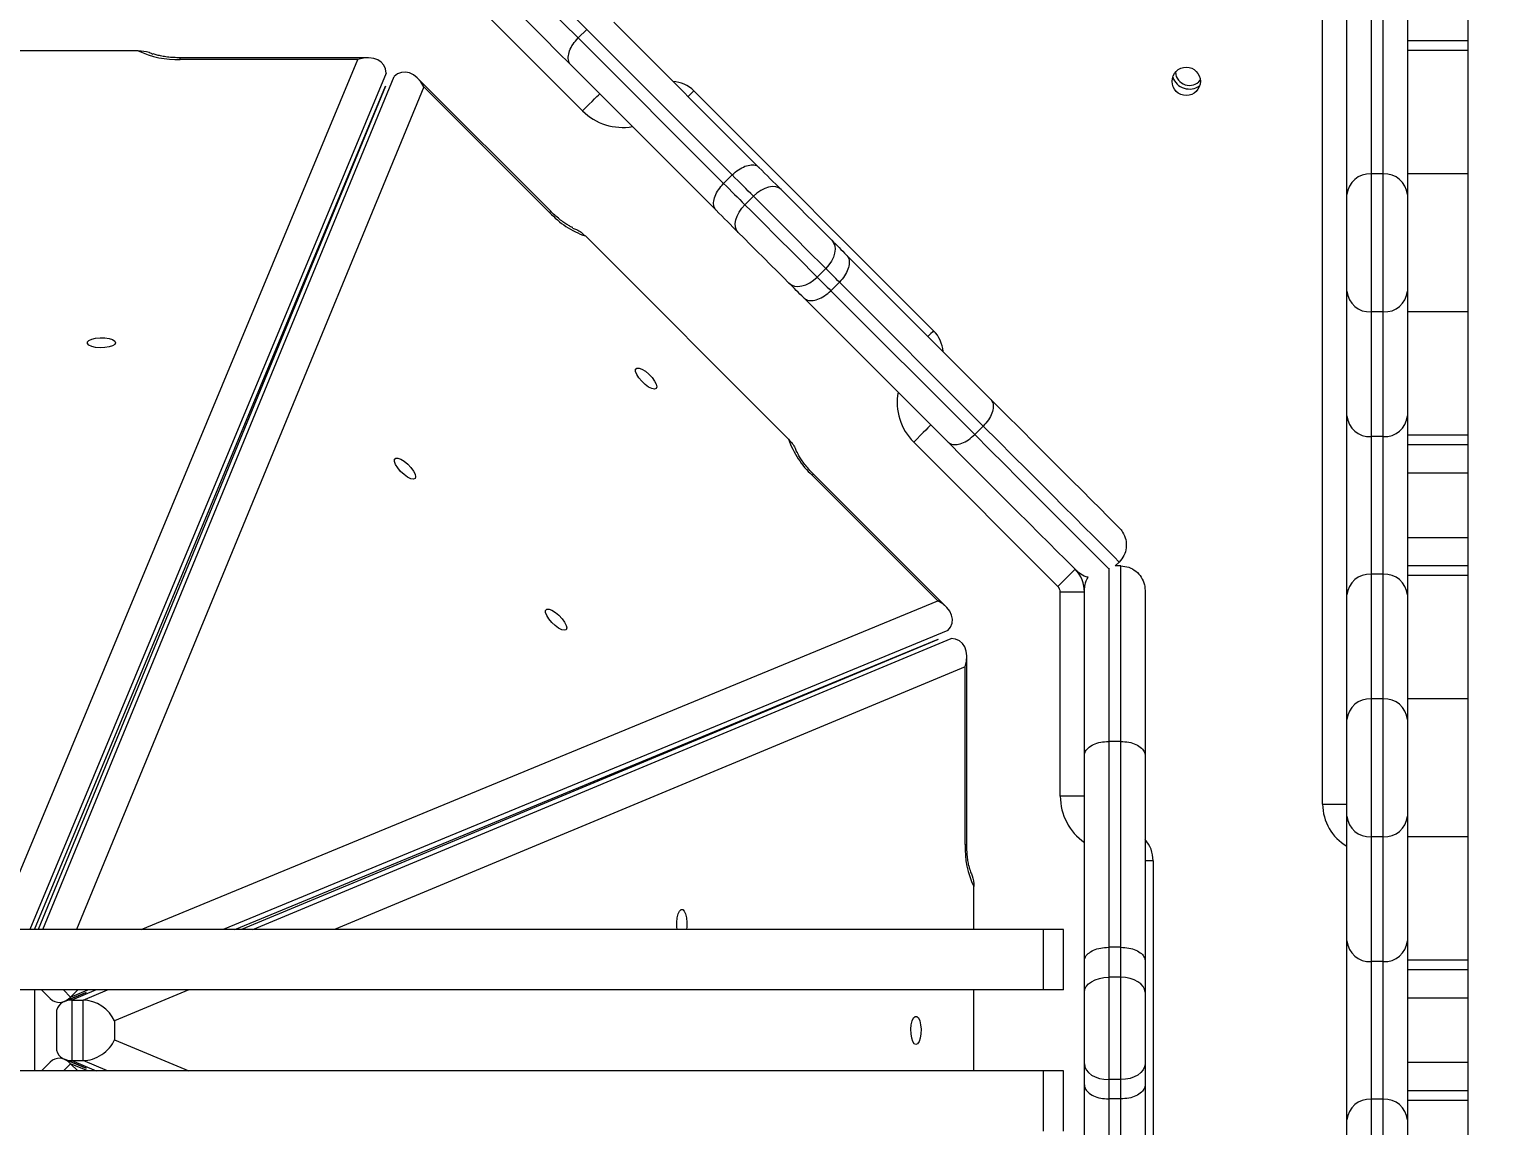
# Model space of a CAD drawing. Header units: millimetres. Extents: x -8760 to 8364, y -7998 to 7451.
# Drawn here: x 3913 to 4276.7, y -2432.1 to -2160.7 of the extents above; entities that cross this region are included whole.
import ezdxf

# ---------------------------------------------------------------- set-up
doc = ezdxf.new("R2010")
doc.units = ezdxf.units.MM
for name, color, linetype in [('DIKOM_ОБЪЕКТ', 7, 'Continuous'), ('DIKOM_РАЗМЕР_ЗОНА', 7, 'Continuous'), ('DIKOM_РАЗМЕР_ОБЪЕКТА', 7, 'Continuous')]:
    doc.layers.add(name, color=color, linetype=linetype)
doc.styles.add('style1', font='arial.ttf', dxfattribs={"width": 0.8})
doc.dimstyles.new('1-50', dxfattribs={"dimtxt": 300, "dimasz": 200, "dimexe": 100, "dimexo": 0, "dimgap": 100, "dimtad": 1, "dimtxsty": 'style1', "dimcen": 200, "dimclrd": 7, "dimclre": 7, "dimclrt": 7, "dimadec": 1, "dimazin": 2, "dimtfac": 1, "dimtmove": 0, "dimatfit": 2, "dimfxl": 0, "dimlwd": 25, "dimlwe": 18, "dimarcsym": 0})

# ---------------------------------------------------------------- blocks, each defined once
blk = doc.blocks.new('*D21')
at = {"layer": 'Defpoints', "color": 0, "transparency": 16777216}
for p in [(-7755.65, -10.55), (8364.4, -2410.44), (8364.4, -7897.56)]:
    blk.add_point(p, dxfattribs=at)
at = {"layer": 'DIKOM_РАЗМЕР_ЗОНА', "color": 7, "lineweight": 18, "transparency": 16777216}
for p, q in [((-7755.65, -10.55), (-7755.65, -7997.56)), ((8364.4, -2410.44), (8364.4, -7997.56))]:
    blk.add_line(p, q, dxfattribs=at)
at = {"layer": 'DIKOM_РАЗМЕР_ЗОНА', "color": 7, "lineweight": 25, "transparency": 16777216}
blk.add_line((-7555.65, -7897.56), (8164.4, -7897.56), dxfattribs=at)
at = {"layer": 'DIKOM_РАЗМЕР_ЗОНА', "color": 7, "transparency": 16777216}
for points in [[(-7555.65, -7864.23), (-7555.65, -7930.9), (-7755.65, -7897.56)], [(8164.4, -7864.23), (8164.4, -7930.9), (8364.4, -7897.56)]]:
    blk.add_solid(points, dxfattribs=at)
at = {"layer": 'DIKOM_РАЗМЕР_ЗОНА', "color": 7, "transparency": 16777216, "insert": (1040.74, -7644.39), "char_height": 300, "attachment_point": 5, "style": 'style1'}
blk.add_mtext('16100', dxfattribs=at)
blk = doc.blocks.new('*D19')
at = {"layer": 'Defpoints', "color": 0, "transparency": 16777216}
for p in [(-5756.7, -306.55), (6365.48, -2710.55), (6365.48, -7111.41)]:
    blk.add_point(p, dxfattribs=at)
at = {"layer": 'DIKOM_РАЗМЕР_ОБЪЕКТА', "color": 7, "lineweight": 18, "transparency": 16777216}
for p, q in [((-5756.7, -306.55), (-5756.7, -7211.41)), ((6365.48, -2710.55), (6365.48, -7211.41))]:
    blk.add_line(p, q, dxfattribs=at)
at = {"layer": 'DIKOM_РАЗМЕР_ОБЪЕКТА', "color": 7, "lineweight": 25, "transparency": 16777216}
blk.add_line((-5556.7, -7111.41), (6165.48, -7111.41), dxfattribs=at)
at = {"layer": 'DIKOM_РАЗМЕР_ОБЪЕКТА', "color": 7, "transparency": 16777216}
for points in [[(-5556.7, -7078.08), (-5556.7, -7144.75), (-5756.7, -7111.41)], [(6165.48, -7078.08), (6165.48, -7144.75), (6365.48, -7111.41)]]:
    blk.add_solid(points, dxfattribs=at)
at = {"layer": 'DIKOM_РАЗМЕР_ОБЪЕКТА', "color": 7, "transparency": 16777216, "insert": (1047.24, -6858.24), "char_height": 300, "attachment_point": 5, "style": 'style1'}
blk.add_mtext('12100', dxfattribs=at)

msp = doc.modelspace()

# ---------------------------------------------------------------- linework, layer by layer
at = {"layer": 'DIKOM_ОБЪЕКТ', "color": 7, "linetype": 'Continuous', "lineweight": 15}
for p, q in [((4233.391, -2352.554), (4233.391, -2079.554)), ((4050.056, -2180.866), (4014.33, -2145.14)), ((4245.391, -2152.559), (4245.391, -2196.492)), ((4248.392, -2196.492), (4248.392, -2152.559)), ((4269.392, -2153.554), (4269.392, -2163.554)), ((4057.776, -2158.887), (4093.735, -2194.847)), ((4239.391, -2201.611), (4239.391, -2157.678)), ((4254.392, -2157.678), (4254.392, -2201.611)), ((4051.086, -2160.683), (4048.965, -2162.804)), ((4048.965, -2162.804), (4085.009, -2198.848)), ((4087.13, -2196.727), (4051.086, -2160.683)), ((4269.392, -2163.554), (4254.392, -2163.554)), ((4269.392, -2163.554), (4269.392, -2165.905)), ((3939.999, -2165.963), (3868.784, -2165.963)), ((3996.925, -2167.715), (3950.391, -2167.715)), ((3950.391, -2168.113), (3950.391, -2167.715)), ((4269.392, -2165.905), (4254.392, -2165.905)), ((4269.392, -2165.905), (4269.392, -2196.492)), ((3906.72, -2378.834), (3994.43, -2168.113)), ((3994.43, -2168.113), (3950.391, -2168.113)), ((4083.129, -2205.453), (4047.169, -2169.494)), ((4001.392, -2171.564), (3913.153, -2383.554)), ((3914.319, -2383.554), (4001.22, -2174.778)), ((4001.228, -2174.781), (3915.174, -2383.554)), ((3916.339, -2383.554), (4003.379, -2172.388)), ((4010.742, -2174.87), (3924.724, -2383.554)), ((4042.164, -2205.728), (4009.26, -2172.824)), ((4041.882, -2206.01), (4010.742, -2174.87)), ((4077.633, -2175.916), (4137.03, -2235.313)), ((4087.13, -2196.727), (4085.009, -2198.848)), ((4245.391, -2196.492), (4245.391, -2230.616)), ((4248.392, -2196.492), (4245.391, -2196.492)), ((4248.392, -2230.616), (4248.392, -2196.492)), ((4269.392, -2196.492), (4254.392, -2196.492)), ((4269.392, -2196.492), (4269.392, -2230.616)), ((4092.383, -2201.981), (4090.262, -2204.102)), ((4239.391, -2225.497), (4239.391, -2201.611)), ((4254.392, -2201.611), (4254.392, -2225.497)), ((4101.108, -2262.195), (4050.751, -2211.838)), ((4115.453, -2216.565), (4151.122, -2252.234)), ((4110.301, -2219.898), (4108.18, -2222.019)), ((4113.68, -2223.276), (4111.558, -2225.398)), ((4111.558, -2225.398), (4147.198, -2261.038)), ((4149.319, -2258.916), (4113.68, -2223.276)), ((4239.391, -2256.374), (4239.391, -2225.497)), ((4254.392, -2225.497), (4254.392, -2256.374)), ((4140.515, -2262.84), (4104.847, -2227.172)), ((4248.392, -2230.616), (4245.391, -2230.616)), ((4245.391, -2230.616), (4245.391, -2261.492)), ((4248.392, -2261.492), (4248.392, -2230.616)), ((4269.392, -2230.616), (4254.392, -2230.616)), ((4269.392, -2230.616), (4269.392, -2261.204)), ((4239.391, -2300.734), (4239.391, -2256.374)), ((4254.392, -2256.374), (4254.392, -2300.734)), ((4149.319, -2258.916), (4147.198, -2261.038)), ((4248.392, -2261.492), (4245.391, -2261.492)), ((4245.391, -2261.492), (4245.391, -2295.616)), ((4248.392, -2295.616), (4248.392, -2261.492)), ((4269.392, -2261.204), (4254.392, -2261.204)), ((4269.392, -2261.204), (4269.392, -2263.554)), ((4167.806, -2298.616), (4132.08, -2262.89)), ((4269.392, -2263.554), (4254.392, -2263.554)), ((4269.392, -2263.554), (4269.392, -2270.554)), ((4138.076, -2302.204), (4106.936, -2271.064)), ((4140.122, -2303.686), (4107.218, -2270.782)), ((4269.392, -2270.554), (4254.392, -2270.554)), ((4269.392, -2270.554), (4269.392, -2286.554)), ((4269.392, -2286.554), (4254.392, -2286.554)), ((4269.392, -2286.554), (4269.392, -2293.554)), ((4180.391, -2294.124), (4180.391, -2337.011)), ((4182.992, -2292.589), (4182.026, -2293.554)), ((4183.392, -2293.554), (4182.026, -2293.554)), ((4183.392, -2337.011), (4183.392, -2293.554)), ((4269.392, -2293.554), (4254.392, -2293.554)), ((4269.392, -2293.554), (4269.392, -2295.905)), ((4245.391, -2295.616), (4245.391, -2326.492)), ((4248.392, -2295.616), (4245.391, -2295.616)), ((4248.392, -2326.492), (4248.392, -2295.616)), ((4269.392, -2295.905), (4254.392, -2295.905)), ((4269.392, -2295.905), (4269.392, -2326.492)), ((3940.715, -2383.554), (4138.076, -2302.204)), ((4168.392, -2350.554), (4168.392, -2300.03)), ((4174.391, -2300.03), (4168.392, -2300.03)), ((4174.388, -2299.787), (4174.391, -2299.787)), ((4174.391, -2340.472), (4174.391, -2299.554)), ((4189.392, -2299.554), (4189.392, -2340.472)), ((4239.391, -2331.611), (4239.391, -2300.734)), ((4254.392, -2300.734), (4254.392, -2331.611)), ((4140.558, -2309.567), (3961.06, -2383.554)), ((3963.884, -2383.554), (4138.164, -2311.717)), ((4138.168, -2311.726), (3965.603, -2383.554)), ((3968.403, -2383.554), (4141.381, -2311.554)), ((4145.231, -2362.554), (4145.231, -2316.021)), ((4144.833, -2318.516), (3988.579, -2383.554)), ((4144.833, -2362.554), (4144.833, -2318.516)), ((4245.391, -2326.492), (4245.391, -2360.616)), ((4248.392, -2326.492), (4245.391, -2326.492)), ((4248.392, -2360.616), (4248.392, -2326.492)), ((4269.392, -2326.492), (4254.392, -2326.492)), ((4269.392, -2326.492), (4269.392, -2360.616)), ((4239.391, -2355.497), (4239.391, -2331.611)), ((4254.392, -2331.611), (4254.392, -2355.497)), ((4180.391, -2337.011), (4180.391, -2387.985)), ((4183.392, -2337.011), (4180.391, -2337.011)), ((4183.392, -2387.985), (4183.392, -2337.011)), ((4174.391, -2391.326), (4174.391, -2340.472)), ((4189.392, -2340.472), (4189.392, -2391.326)), ((4174.391, -2350.554), (4168.392, -2350.554)), ((4233.391, -2352.554), (4239.391, -2352.554)), ((4239.391, -2386.374), (4239.391, -2355.497)), ((4254.392, -2355.497), (4254.392, -2386.374)), ((4144.833, -2362.554), (4145.231, -2362.554)), ((4248.392, -2360.616), (4245.391, -2360.616)), ((4245.391, -2360.616), (4245.391, -2391.492)), ((4248.392, -2391.492), (4248.392, -2360.616)), ((4269.392, -2360.616), (4254.392, -2360.616)), ((4269.392, -2360.616), (4269.392, -2391.204)), ((4191.392, -2366.554), (4189.392, -2366.554)), ((4191.392, -2366.554), (4191.392, -2450.554)), ((4146.983, -2383.554), (4146.983, -2372.946)), ((4164.212, -2383.554), (3879.392, -2383.554)), ((4164.212, -2398.554), (4164.212, -2383.554)), ((4169.212, -2383.554), (4164.212, -2383.554)), ((4169.212, -2398.554), (4169.212, -2383.554)), ((4180.391, -2387.985), (4180.391, -2395.415)), ((4183.392, -2387.985), (4180.391, -2387.985)), ((4183.392, -2395.415), (4183.392, -2387.985)), ((4239.391, -2430.734), (4239.391, -2386.374)), ((4254.392, -2386.374), (4254.392, -2430.734)), ((4174.391, -2399.113), (4174.391, -2391.326)), ((4189.392, -2391.326), (4189.392, -2399.113)), ((4248.392, -2391.492), (4245.391, -2391.492)), ((4245.391, -2391.492), (4245.391, -2425.616)), ((4248.392, -2425.616), (4248.392, -2391.492)), ((4269.392, -2391.204), (4254.392, -2391.204)), ((4269.392, -2391.204), (4269.392, -2393.554)), ((4180.391, -2395.415), (4180.391, -2420.754)), ((4183.392, -2395.415), (4180.391, -2395.415)), ((4183.392, -2420.754), (4183.392, -2395.415)), ((4269.392, -2393.554), (4254.392, -2393.554)), ((4269.392, -2393.554), (4269.392, -2400.554)), ((4164.212, -2398.554), (3879.392, -2398.554)), ((3914.392, -2418.554), (3914.392, -2398.554)), ((3916.055, -2398.554), (3918.181, -2400.679)), ((3921.499, -2398.554), (3923.249, -2400.304)), ((3921.686, -2401.38), (3927.059, -2399.165)), ((3927.059, -2399.165), (3921.693, -2401.398)), ((3923.249, -2400.304), (3924.998, -2398.554)), ((3923.249, -2400.304), (3927.493, -2398.554)), ((3929.566, -2398.554), (3923.56, -2401.054)), ((3924.391, -2400.275), (3924.391, -2400.264)), ((3926.361, -2401.054), (3932.366, -2398.554)), ((3952.542, -2398.554), (3934.112, -2406.226)), ((4146.983, -2418.554), (4146.983, -2398.554)), ((4169.212, -2398.554), (4164.212, -2398.554)), ((4174.391, -2416.851), (4174.391, -2399.113)), ((4189.392, -2399.113), (4189.392, -2416.851)), ((3923.56, -2401.054), (3926.361, -2401.054)), ((3923.56, -2401.054), (3923.56, -2416.054)), ((3926.361, -2416.054), (3926.361, -2401.054)), ((4269.392, -2400.554), (4254.392, -2400.554)), ((4269.392, -2400.554), (4269.392, -2416.554)), ((3919.71, -2404.372), (3919.71, -2412.736)), ((3934.112, -2406.226), (3934.112, -2410.883)), ((3934.112, -2410.883), (3952.542, -2418.554)), ((4164.212, -2418.554), (3879.392, -2418.554)), ((3918.181, -2416.429), (3916.055, -2418.554)), ((3923.249, -2416.805), (3921.499, -2418.554)), ((3927.059, -2417.943), (3921.686, -2415.728)), ((3921.693, -2415.71), (3927.059, -2417.943)), ((3923.249, -2416.805), (3924.998, -2418.554)), ((3927.493, -2418.554), (3923.249, -2416.805)), ((3923.56, -2416.054), (3926.361, -2416.054)), ((3923.56, -2416.054), (3929.566, -2418.554)), ((3924.391, -2416.844), (3924.391, -2416.833)), ((3932.366, -2418.554), (3926.361, -2416.054)), ((4164.212, -2433.554), (4164.212, -2418.554)), ((4169.212, -2418.554), (4164.212, -2418.554)), ((4169.212, -2433.554), (4169.212, -2418.554)), ((4174.391, -2422.04), (4174.391, -2416.851)), ((4189.392, -2416.851), (4189.392, -2422.04)), ((4269.392, -2416.554), (4254.392, -2416.554)), ((4269.392, -2416.554), (4269.392, -2423.554)), ((4174.391, -2472.484), (4174.391, -2422.04)), ((4183.392, -2420.754), (4180.391, -2420.754)), ((4180.391, -2420.754), (4180.391, -2425.532)), ((4183.392, -2425.532), (4183.392, -2420.754)), ((4189.392, -2422.04), (4189.392, -2472.484)), ((4183.392, -2425.532), (4180.391, -2425.532)), ((4180.391, -2425.532), (4180.391, -2475.935)), ((4183.392, -2475.935), (4183.392, -2425.532)), ((4245.391, -2425.616), (4245.391, -2456.492)), ((4248.392, -2425.616), (4245.391, -2425.616)), ((4248.392, -2456.492), (4248.392, -2425.616)), ((4269.392, -2423.554), (4254.392, -2423.554)), ((4269.392, -2425.905), (4254.392, -2425.905)), ((4269.392, -2423.554), (4269.392, -2425.905)), ((4269.392, -2425.905), (4269.392, -2456.492)), ((4239.391, -2461.611), (4239.391, -2430.734)), ((4254.392, -2430.734), (4254.392, -2461.611))]:
    msp.add_line(p, q, dxfattribs=at)
at = {"layer": 'DIKOM_ОБЪЕКТ', "color": 7, "linetype": 'Continuous', "lineweight": 15, "flags": 128}
for points in [[(4051.086, -2160.683), (4047.494, -2157.091), (4044.067, -2153.664), (4040.817, -2150.414), (4037.756, -2147.353), (4034.896, -2144.493), (4032.248, -2141.845), (4029.822, -2139.418), (4027.625, -2137.222), (4025.667, -2135.264), (4023.956, -2133.553), (4022.497, -2132.094), (4021.296, -2130.893), (4020.357, -2129.954)], [(4018.639, -2132.478), (4019.175, -2133.014), (4020.376, -2134.215), (4021.834, -2135.674), (4023.546, -2137.386), (4025.504, -2139.343), (4027.7, -2141.54), (4030.127, -2143.966), (4032.775, -2146.615), (4035.635, -2149.474), (4038.695, -2152.535), (4041.946, -2155.785), (4045.373, -2159.212), (4048.965, -2162.804)], [(4047.169, -2169.494), (4043.802, -2166.127), (4040.588, -2162.913), (4037.54, -2159.864), (4034.666, -2156.991), (4031.98, -2154.304), (4029.49, -2151.814), (4027.205, -2149.53), (4025.135, -2147.46), (4023.286, -2145.611), (4021.667, -2143.992), (4020.282, -2142.607), (4019.137, -2141.462), (4018.236, -2140.561)], [(4050.056, -2180.866), (4050.883, -2180.038), (4051.679, -2179.242), (4052.413, -2178.509), (4053.055, -2177.866), (4053.583, -2177.338), (4053.975, -2176.946), (4054.216, -2176.705), (4054.298, -2176.623)], [(4077.633, -2175.916), (4077.551, -2175.998), (4077.31, -2176.239), (4076.918, -2176.631), (4076.39, -2177.159), (4076.219, -2177.33)], [(4092.383, -2201.981), (4091.752, -2201.349), (4091.113, -2200.71), (4090.467, -2200.063), (4089.813, -2199.41), (4089.152, -2198.749), (4088.485, -2198.082), (4087.811, -2197.408), (4087.13, -2196.727)], [(4093.735, -2194.847), (4094.448, -2195.559), (4095.154, -2196.266), (4095.853, -2196.965), (4096.545, -2197.657), (4097.231, -2198.342), (4097.908, -2199.02), (4098.579, -2199.69), (4099.241, -2200.353)], [(4085.009, -2198.848), (4085.689, -2199.529), (4086.363, -2200.203), (4087.031, -2200.871), (4087.691, -2201.531), (4088.345, -2202.185), (4088.991, -2202.831), (4089.631, -2203.47), (4090.262, -2204.102)], [(4099.241, -2200.353), (4098.65, -2199.924), (4097.918, -2199.675), (4097.074, -2199.615), (4096.15, -2199.746), (4095.182, -2200.064), (4094.206, -2200.556), (4093.261, -2201.203), (4092.383, -2201.981)], [(4099.241, -2200.353), (4100.662, -2201.773), (4102.22, -2203.331), (4103.869, -2204.981), (4105.562, -2206.674), (4107.248, -2208.36), (4108.879, -2209.99), (4110.406, -2211.517), (4111.784, -2212.895)], [(4110.301, -2219.898), (4108.745, -2218.342), (4107.045, -2216.642), (4105.234, -2214.831), (4103.345, -2212.941), (4101.413, -2211.01), (4099.475, -2209.073), (4097.569, -2207.166), (4095.729, -2205.325), (4093.989, -2203.586), (4092.383, -2201.981)], [(4041.882, -2206.01), (4042.102, -2205.789), (4042.164, -2205.728)], [(4088.635, -2210.96), (4087.972, -2210.297), (4087.302, -2209.627), (4086.624, -2208.949), (4085.939, -2208.264), (4085.247, -2207.571), (4084.547, -2206.872), (4083.841, -2206.166), (4083.129, -2205.453)], [(4088.635, -2210.96), (4088.206, -2210.368), (4087.957, -2209.636), (4087.897, -2208.792), (4088.028, -2207.868), (4088.346, -2206.9), (4088.838, -2205.924), (4089.485, -2204.98), (4090.262, -2204.102)], [(4090.262, -2204.102), (4091.868, -2205.707), (4093.607, -2207.447), (4095.448, -2209.287), (4097.354, -2211.194), (4099.291, -2213.131), (4101.223, -2215.063), (4103.112, -2216.952), (4104.924, -2218.763), (4106.624, -2220.463), (4108.18, -2222.019)], [(4101.177, -2223.502), (4099.799, -2222.124), (4098.272, -2220.597), (4096.642, -2218.967), (4094.955, -2217.28), (4093.262, -2215.587), (4091.613, -2213.938), (4090.055, -2212.38), (4088.635, -2210.96)], [(4111.784, -2212.895), (4112.24, -2213.515), (4112.517, -2214.274), (4112.602, -2215.144), (4112.493, -2216.089), (4112.193, -2217.076), (4111.714, -2218.064), (4111.076, -2219.017), (4110.301, -2219.898)], [(4111.784, -2212.895), (4112.228, -2213.339), (4112.676, -2213.788), (4113.128, -2214.24), (4113.585, -2214.697), (4114.046, -2215.158), (4114.511, -2215.623), (4114.98, -2216.092), (4115.453, -2216.565)], [(4101.177, -2223.502), (4101.797, -2223.959), (4102.556, -2224.235), (4103.425, -2224.32), (4104.371, -2224.211), (4105.357, -2223.911), (4106.346, -2223.433), (4107.299, -2222.794), (4108.18, -2222.019)], [(4108.18, -2222.019), (4108.588, -2222.428), (4109.001, -2222.841), (4109.418, -2223.257), (4109.838, -2223.678), (4110.262, -2224.102), (4110.691, -2224.53), (4111.123, -2224.962), (4111.558, -2225.398)], [(4113.68, -2223.276), (4113.244, -2222.841), (4112.812, -2222.409), (4112.384, -2221.981), (4111.96, -2221.556), (4111.539, -2221.136), (4111.122, -2220.719), (4110.71, -2220.307), (4110.301, -2219.898)], [(4104.847, -2227.172), (4104.374, -2226.699), (4103.905, -2226.23), (4103.439, -2225.764), (4102.979, -2225.304), (4102.522, -2224.847), (4102.069, -2224.394), (4101.621, -2223.946), (4101.177, -2223.502)], [(4137.03, -2235.313), (4136.948, -2235.395), (4136.707, -2235.636), (4136.314, -2236.028), (4135.787, -2236.556), (4135.615, -2236.727)], [(3934.347, -2238.282), (3934.157, -2238.689), (3933.609, -2239.052), (3932.761, -2239.332), (3931.707, -2239.498), (3930.558, -2239.532), (3929.441, -2239.43), (3928.476, -2239.205), (3927.769, -2238.879), (3927.395, -2238.488), (3927.395, -2238.075), (3927.769, -2237.685), (3928.476, -2237.359), (3929.441, -2237.133), (3930.558, -2237.032), (3931.707, -2237.066), (3932.761, -2237.232), (3933.609, -2237.511), (3934.157, -2237.875), (3934.347, -2238.282)], [(4068.268, -2249.627), (4067.846, -2249.781), (4067.202, -2249.65), (4066.404, -2249.249), (4065.541, -2248.62), (4064.705, -2247.832), (4063.987, -2246.971), (4063.465, -2246.129), (4063.194, -2245.398), (4063.206, -2244.857), (4063.498, -2244.565), (4064.039, -2244.554), (4064.769, -2244.824), (4065.611, -2245.346), (4066.473, -2246.064), (4067.26, -2246.9), (4067.889, -2247.764), (4068.291, -2248.561), (4068.422, -2249.205), (4068.268, -2249.627)], [(4151.122, -2252.234), (4154.94, -2256.052), (4158.585, -2259.697), (4162.044, -2263.156), (4165.304, -2266.416), (4168.354, -2269.465), (4171.182, -2272.293), (4173.778, -2274.89), (4176.134, -2277.246), (4178.24, -2279.352), (4180.09, -2281.201), (4181.675, -2282.787), (4182.992, -2284.103)], [(4136.323, -2258.648), (4136.241, -2258.729), (4136, -2258.97), (4135.608, -2259.363), (4135.08, -2259.89), (4134.437, -2260.533), (4133.703, -2261.267), (4132.907, -2262.062), (4132.08, -2262.89)], [(4147.198, -2261.038), (4150.947, -2264.786), (4154.538, -2268.377), (4157.96, -2271.8), (4161.203, -2275.043), (4164.258, -2278.097), (4167.112, -2280.952), (4169.76, -2283.6), (4172.192, -2286.031), (4174.4, -2288.239), (4176.377, -2290.217), (4178.119, -2291.958), (4179.618, -2293.457), (4180.312, -2294.152)], [(4182.992, -2292.589), (4181.739, -2291.336), (4180.24, -2289.837), (4178.499, -2288.096), (4176.521, -2286.118), (4174.313, -2283.91), (4171.881, -2281.478), (4169.234, -2278.831), (4166.379, -2275.976), (4163.325, -2272.922), (4160.081, -2269.678), (4156.659, -2266.256), (4153.068, -2262.665), (4149.319, -2258.916)], [(4172.385, -2294.71), (4171.069, -2293.394), (4169.483, -2291.808), (4167.634, -2289.958), (4165.527, -2287.852), (4163.171, -2285.497), (4160.575, -2282.9), (4157.747, -2280.072), (4154.698, -2277.022), (4151.437, -2273.762), (4147.978, -2270.303), (4144.333, -2266.658), (4140.515, -2262.84)], [(4008.56, -2271.921), (4008.138, -2272.075), (4007.494, -2271.944), (4006.696, -2271.543), (4005.833, -2270.914), (4004.997, -2270.126), (4004.279, -2269.265), (4003.757, -2268.423), (4003.487, -2267.692), (4003.498, -2267.151), (4003.79, -2266.859), (4004.331, -2266.848), (4005.062, -2267.118), (4005.903, -2267.64), (4006.765, -2268.358), (4007.553, -2269.194), (4008.182, -2270.058), (4008.583, -2270.855), (4008.714, -2271.499), (4008.56, -2271.921)], [(4106.936, -2271.064), (4107.156, -2270.843), (4107.218, -2270.782)], [(4172.049, -2294.373), (4171.967, -2294.455), (4171.725, -2294.696), (4171.333, -2295.088), (4170.806, -2295.616), (4170.163, -2296.259), (4169.429, -2296.992), (4168.634, -2297.788), (4167.806, -2298.616)], [(4045.974, -2309.335), (4045.552, -2309.489), (4044.907, -2309.358), (4044.11, -2308.956), (4043.247, -2308.328), (4042.411, -2307.54), (4041.693, -2306.678), (4041.17, -2305.837), (4040.9, -2305.106), (4040.912, -2304.565), (4041.204, -2304.273), (4041.745, -2304.262), (4042.475, -2304.532), (4043.317, -2305.054), (4044.179, -2305.772), (4044.966, -2306.608), (4045.595, -2307.471), (4045.997, -2308.269), (4046.128, -2308.913), (4045.974, -2309.335)], [(4073.523, -2383.554), (4073.448, -2382.958), (4073.414, -2381.81), (4073.515, -2380.693), (4073.741, -2379.728), (4074.067, -2379.02), (4074.457, -2378.646), (4074.87, -2378.646), (4075.261, -2379.02), (4075.587, -2379.728), (4075.812, -2380.693), (4075.914, -2381.81), (4075.88, -2382.958), (4075.804, -2383.554)], [(4174.391, -2399.113), (4174.507, -2398.392), (4174.848, -2397.698), (4175.403, -2397.059), (4176.149, -2396.498), (4177.058, -2396.038), (4178.095, -2395.696), (4179.221, -2395.486), (4180.391, -2395.415)], [(4189.392, -2399.113), (4189.276, -2398.392), (4188.935, -2397.698), (4188.38, -2397.059), (4187.634, -2396.498), (4186.725, -2396.038), (4185.688, -2395.696), (4184.562, -2395.486), (4183.392, -2395.415)], [(4132.648, -2412.054), (4132.241, -2411.864), (4131.878, -2411.316), (4131.598, -2410.468), (4131.432, -2409.413), (4131.398, -2408.265), (4131.499, -2407.148), (4131.725, -2406.184), (4132.051, -2405.476), (4132.442, -2405.102), (4132.855, -2405.102), (4133.245, -2405.476), (4133.571, -2406.184), (4133.797, -2407.148), (4133.898, -2408.265), (4133.864, -2409.413), (4133.698, -2410.468), (4133.419, -2411.316), (4133.055, -2411.864), (4132.648, -2412.054)], [(4174.391, -2416.851), (4174.507, -2417.612), (4174.848, -2418.344), (4175.403, -2419.019), (4176.149, -2419.611), (4177.058, -2420.096), (4178.095, -2420.457), (4179.221, -2420.679), (4180.391, -2420.754)], [(4189.392, -2416.851), (4189.276, -2417.612), (4188.935, -2418.344), (4188.38, -2419.019), (4187.634, -2419.611), (4186.725, -2420.096), (4185.688, -2420.457), (4184.562, -2420.679), (4183.392, -2420.754)]]:
    msp.add_lwpolyline(points, dxfattribs=at)
at = {"layer": 'DIKOM_ОБЪЕКТ', "color": 7, "linetype": 'Continuous', "lineweight": 15}
msp.add_circle((4199.59, -2173.554), 3.5, dxfattribs=at)
for centre, radius, start, end in [((3949.405, -2146.694), 21.441, 243.98199, 272.6379), ((4200.392, -2171.054), 3.5, 184.24351, 320.18686), ((4071.976, -2181.573), 8, 45, 86.40962), ((4200.392, -2171.054), 4.4, 199.52115, 304.90923), ((4059.955, -2170.966), 14, 225, 280.1501), ((4244.983, -2202.09), 5.612, 85.83006, 175.10331), ((4248.8, -2202.09), 5.612, 4.89669, 94.16994), ((4057.728, -2191.559), 21.446, 222.3639, 251.01408), ((4244.983, -2225.018), 5.612, 184.89669, 274.16994), ((4248.8, -2225.018), 5.612, 265.83006, 355.10331), ((4131.373, -2240.97), 8, 3.59038, 45), ((4141.979, -2252.991), 14, 169.8499, 225), ((4244.983, -2255.895), 5.612, 184.89669, 274.16994), ((4248.8, -2255.895), 5.612, 265.83006, 355.10331), ((4121.387, -2255.217), 21.447, 198.98672, 227.63657), ((4166.392, -2300.03), 8, 0, 45), ((4166.392, -2300.03), 2, 0, 45), ((4168.392, -2299.787), 6, 0, 14.94369), ((4244.983, -2301.213), 5.612, 85.83006, 175.10331), ((4248.8, -2301.213), 5.612, 4.89669, 94.16994), ((4244.983, -2332.09), 5.612, 85.82991, 175.10379), ((4248.8, -2332.09), 5.612, 4.89621, 94.17009), ((4182.392, -2350.554), 14, 180, 235.1501), ((4245.392, -2352.554), 12, 180, 240), ((4244.983, -2355.018), 5.612, 184.89623, 274.1704), ((4248.8, -2355.018), 5.612, 265.8296, 355.10377), ((4166.249, -2363.542), 21.439, 177.35922, 206.01874), ((4183.392, -2366.554), 8, 0, 41.40962), ((4244.983, -2385.895), 5.612, 184.89623, 274.1704), ((4248.8, -2385.895), 5.612, 265.8296, 355.10377), ((4244.983, -2431.213), 5.612, 85.82991, 175.10379), ((4248.8, -2431.213), 5.612, 4.89621, 94.17009)]:
    msp.add_arc(centre, radius, start, end, dxfattribs=at)
for centre, major_axis, start_param, end_param in [((3994.43, -2173.715), (6.36, 4.242), 5.8645137, 7.43531), ((4006.781, -2178.831), (-1.498, 7.497), 5.1310606, 6.7018569), ((4134.115, -2306.164), (7.497, -1.498), 5.8645137, 7.43531), ((4139.231, -2318.516), (4.242, 6.36), 5.1310606, 6.7018569), ((3921.113, -2395.126), (1.291, 6.461), 2.722921, 3.9271982), ((3925.71, -2406.226), (5.482, -3.656), 2.3559871, 3.5602643), ((3928.511, -2406.226), (5.482, -3.656), 0.7851908, 2.3559871), ((3928.511, -2410.883), (5.482, 3.656), 3.9271982, 5.4979946), ((3921.113, -2421.982), (-1.291, 6.461), 5.4975797, 6.7018569), ((3925.71, -2410.883), (5.482, 3.656), 2.722921, 3.9271982)]:
    msp.add_ellipse(centre, major_axis=major_axis, ratio=0.6672067, start_param=start_param, end_param=end_param, dxfattribs=at)
for points, knots in [([(4047.169, -2169.494), (4047.16, -2169.484), (4046.98, -2169.303), (4046.62, -2168.755), (4046.423, -2167.594), (4046.767, -2166.008), (4047.615, -2164.316), (4048.515, -2163.308), (4048.965, -2162.804)], [0, 0, 0, 0, 0.0076537, 0.1414355, 0.3561404, 0.5707699, 0.7853949, 1, 1, 1, 1]), ([(3939.999, -2165.963), (3940.926, -2166.009), (3942.21, -2166.074), (3943.319, -2166.645), (3943.628, -2166.804)], [0, 0, 0, 0, 0.7214177, 1, 1, 1, 1]), ([(3950.391, -2167.715), (3950.112, -2167.712), (3949.297, -2167.705), (3947.969, -2167.621), (3946.497, -2167.441), (3945.222, -2167.194), (3944.25, -2166.929), (3943.845, -2166.772), (3943.673, -2166.706)], [0, 0, 0, 0, 0.102361, 0.298968, 0.4935373, 0.6832607, 0.8656381, 1, 1, 1, 1]), ([(4087.13, -2196.727), (4087.633, -2196.276), (4088.638, -2195.375), (4090.313, -2194.512), (4091.877, -2194.145), (4093.021, -2194.318), (4093.552, -2194.666), (4093.728, -2194.84), (4093.735, -2194.847)], [0, 0, 0, 0, 0.2143858, 0.4287336, 0.6432221, 0.8579617, 0.9946181, 1, 1, 1, 1]), ([(4083.129, -2205.453), (4083.122, -2205.447), (4082.946, -2205.271), (4082.601, -2204.739), (4082.426, -2203.595), (4082.794, -2202.031), (4083.657, -2200.356), (4084.558, -2199.351), (4085.009, -2198.848)], [0, 0, 0, 0, 0.0053943, 0.142043, 0.356769, 0.5712619, 0.7856256, 1, 1, 1, 1]), ([(4047.638, -2209.773), (4047.637, -2209.773), (4047.51, -2209.721), (4046.986, -2209.474), (4046.176, -2209.004), (4045.158, -2208.321), (4044.047, -2207.46), (4043.026, -2206.572), (4042.407, -2205.966), (4042.164, -2205.728)], [0, 0, 0, 0, 0.0007706, 0.1536436, 0.3193418, 0.4965424, 0.6827634, 0.8751609, 1, 1, 1, 1]), ([(4047.602, -2209.871), (4047.929, -2209.976), (4049.113, -2210.355), (4050.063, -2211.215), (4050.751, -2211.838)], [0, 0, 0, 0, 0.2761244, 1, 1, 1, 1]), ([(4115.453, -2216.565), (4115.474, -2216.586), (4115.653, -2216.77), (4116.011, -2217.326), (4116.212, -2218.476), (4115.873, -2220.068), (4115.029, -2221.763), (4114.129, -2222.772), (4113.68, -2223.276)], [0, 0, 0, 0, 0.0158784, 0.1413045, 0.3559863, 0.5706683, 0.7853298, 1, 1, 1, 1]), ([(4104.847, -2227.172), (4104.867, -2227.192), (4105.051, -2227.371), (4105.608, -2227.73), (4106.758, -2227.931), (4108.349, -2227.591), (4110.045, -2226.747), (4111.054, -2225.847), (4111.558, -2225.398)], [0, 0, 0, 0, 0.0158698, 0.141319, 0.3560006, 0.5706407, 0.7853254, 1, 1, 1, 1]), ([(4151.122, -2252.234), (4151.134, -2252.246), (4151.311, -2252.428), (4151.672, -2252.975), (4151.865, -2254.129), (4151.519, -2255.714), (4150.67, -2257.404), (4149.769, -2258.412), (4149.319, -2258.916)], [0, 0, 0, 0, 0.0098536, 0.1413258, 0.3560015, 0.5706651, 0.7853295, 1, 1, 1, 1]), ([(4101.108, -2262.195), (4101.73, -2262.883), (4102.593, -2263.836), (4102.973, -2265.025), (4103.079, -2265.356)], [0, 0, 0, 0, 0.7213931, 1, 1, 1, 1]), ([(4140.515, -2262.84), (4140.528, -2262.853), (4140.709, -2263.031), (4141.257, -2263.389), (4142.411, -2263.583), (4143.996, -2263.237), (4145.686, -2262.388), (4146.694, -2261.488), (4147.198, -2261.038)], [0, 0, 0, 0, 0.0098689, 0.1413392, 0.3560169, 0.5706932, 0.7853233, 1, 1, 1, 1]), ([(4107.218, -2270.782), (4107.022, -2270.583), (4106.451, -2270.001), (4105.57, -2269.002), (4104.657, -2267.834), (4103.931, -2266.758), (4103.43, -2265.883), (4103.255, -2265.486), (4103.181, -2265.318)], [0, 0, 0, 0, 0.1023863, 0.2990201, 0.4935449, 0.6832662, 0.8656579, 1, 1, 1, 1]), ([(4182.992, -2284.103), (4182.999, -2284.111), (4183.324, -2284.432), (4184.023, -2285.327), (4184.717, -2287.008), (4184.816, -2289.04), (4184.276, -2291.026), (4183.42, -2292.068), (4182.992, -2292.589)], [0, 0, 0, 0, 0.0033041, 0.1465727, 0.3614436, 0.5747576, 0.7873593, 1, 1, 1, 1]), ([(4175.343, -2296.324), (4175.335, -2296.324), (4174.656, -2296.289), (4173.611, -2295.708), (4172.717, -2295.039), (4172.392, -2294.717), (4172.385, -2294.71)], [0, 0, 0, 0, 0.0069898, 0.59723697, 0.99093522, 1, 1, 1, 1]), ([(4183.392, -2293.554), (4184.064, -2293.62), (4185.409, -2293.752), (4187.2, -2294.78), (4188.565, -2296.293), (4189.263, -2297.97), (4189.386, -2299.092), (4189.392, -2299.542), (4189.392, -2299.554)], [0, 0, 0, 0, 0.21355461, 0.42705887, 0.6409961, 0.85578376, 0.99619933, 1, 1, 1, 1]), ([(4174.391, -2299.554), (4174.392, -2299.542), (4174.397, -2299.092), (4174.548, -2297.992), (4174.873, -2296.841), (4175.334, -2296.334), (4175.343, -2296.324)], [0, 0, 0, 0, 0.0104607, 0.3969324, 0.9881014, 1, 1, 1, 1]), ([(4174.391, -2340.472), (4174.391, -2340.458), (4174.394, -2340.203), (4174.525, -2339.56), (4175.207, -2338.601), (4176.572, -2337.723), (4178.368, -2337.126), (4179.717, -2337.049), (4180.391, -2337.011)], [0, 0, 0, 0, 0.0076455, 0.141437, 0.3561412, 0.5707696, 0.7853967, 1, 1, 1, 1]), ([(4183.392, -2337.011), (4184.066, -2337.049), (4185.415, -2337.126), (4187.211, -2337.723), (4188.576, -2338.601), (4189.258, -2339.56), (4189.39, -2340.203), (4189.392, -2340.458), (4189.392, -2340.472)], [0, 0, 0, 0, 0.2146033, 0.4292304, 0.6438588, 0.858563, 0.9923545, 1, 1, 1, 1]), ([(4146.241, -2369.285), (4146.241, -2369.284), (4146.178, -2369.147), (4145.997, -2368.618), (4145.75, -2367.706), (4145.516, -2366.505), (4145.338, -2365.11), (4145.244, -2363.761), (4145.235, -2362.895), (4145.231, -2362.554)], [0, 0, 0, 0, 0.0007805, 0.1536266, 0.3193217, 0.496528, 0.6827508, 0.8751459, 1, 1, 1, 1]), ([(4146.146, -2369.329), (4146.304, -2369.634), (4146.873, -2370.74), (4146.937, -2372.02), (4146.983, -2372.946)], [0, 0, 0, 0, 0.2761478, 1, 1, 1, 1]), ([(4174.391, -2391.326), (4174.392, -2391.317), (4174.395, -2391.069), (4174.521, -2390.447), (4175.21, -2389.516), (4176.575, -2388.67), (4178.369, -2388.096), (4179.717, -2388.022), (4180.391, -2387.985)], [0, 0, 0, 0, 0.0053844, 0.1420404, 0.3567849, 0.5712713, 0.7856361, 1, 1, 1, 1]), ([(4183.392, -2387.985), (4184.066, -2388.022), (4185.414, -2388.096), (4187.208, -2388.67), (4188.574, -2389.516), (4189.262, -2390.447), (4189.388, -2391.069), (4189.392, -2391.317), (4189.392, -2391.326)], [0, 0, 0, 0, 0.2143608, 0.4287225, 0.6432396, 0.8579617, 0.9946157, 1, 1, 1, 1]), ([(4174.391, -2422.04), (4174.392, -2422.069), (4174.396, -2422.327), (4174.535, -2422.974), (4175.206, -2423.928), (4176.572, -2424.814), (4178.367, -2425.416), (4179.717, -2425.493), (4180.391, -2425.532)], [0, 0, 0, 0, 0.0158766, 0.1413141, 0.3560038, 0.5706701, 0.7853234, 1, 1, 1, 1]), ([(4189.392, -2422.04), (4189.391, -2422.069), (4189.388, -2422.327), (4189.248, -2422.974), (4188.577, -2423.928), (4187.211, -2424.814), (4185.416, -2425.416), (4184.066, -2425.493), (4183.392, -2425.532)], [0, 0, 0, 0, 0.0158766, 0.1413141, 0.3560038, 0.5706701, 0.7853234, 1, 1, 1, 1])]:
    msp.add_open_spline(points, degree=3, knots=knots, dxfattribs=at)

# ---------------------------------------------------------------- dimensions: what is measured, and where the dimension line sits
at = {"layer": 'DIKOM_РАЗМЕР_ЗОНА'}
dim = msp.add_linear_dim(base=(8364.404, -7897.564), p1=(-7755.645, -10.554), p2=(8364.404, -2410.44), text='16100', dimstyle='1-50', dxfattribs=at)
dim.commit()
dim.dimension.update_dxf_attribs({"geometry": '*D21', "text_midpoint": (1040.741, -7897.564), "dimtype": 160})
at = {"layer": 'DIKOM_РАЗМЕР_ОБЪЕКТА'}
dim = msp.add_linear_dim(base=(6365.479, -7111.412), p1=(-5756.695, -306.554), p2=(6365.479, -2710.554), text='12100', dimstyle='1-50', dxfattribs=at)
dim.commit()
dim.dimension.update_dxf_attribs({"geometry": '*D19', "text_midpoint": (1047.24, -7111.412), "dimtype": 160})

doc.saveas('drawing.dxf')
